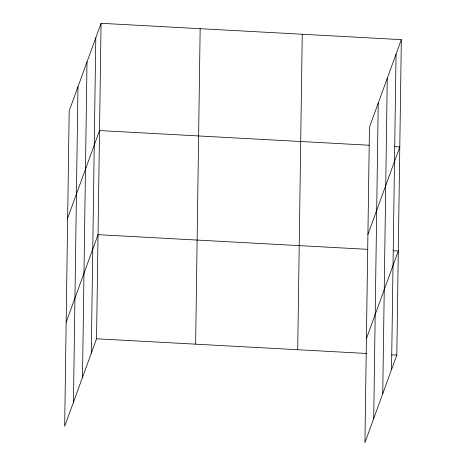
<?xml version="1.0" encoding="UTF-8"?>
<svg xmlns="http://www.w3.org/2000/svg" width="466" height="466" viewBox="0 0 466 466"><rect width="100%" height="100%" fill="white"/><g stroke="black" fill="none" stroke-linecap="round" stroke-linejoin="round"><path stroke-width="0.7" d="M73.447 402.245L77.973 86.769M82.488 377.402L87.014 61.926M91.266 353.292L95.792 37.816M101.075 23.3L69.195 110.885L64.669 426.361L96.549 338.776L101.075 23.3L401.331 39.639L396.805 355.115L364.925 442.7L369.451 127.224L401.331 39.639M195.633 344.17L200.159 28.694M297.722 349.727L302.248 34.245M373.703 418.585L378.229 103.108M382.743 393.741L387.269 78.265M391.522 369.631L396.048 54.155M67.657 218.146L99.538 130.562L369.416 145.246M66.16 322.251L98.041 234.672L367.919 249.357M367.913 234.485L399.793 146.901L394.731 146.627M366.422 338.59L398.296 251.011L393.234 250.731M96.549 338.776L366.427 353.461M391.743 354.842L396.805 355.115"/></g></svg>
